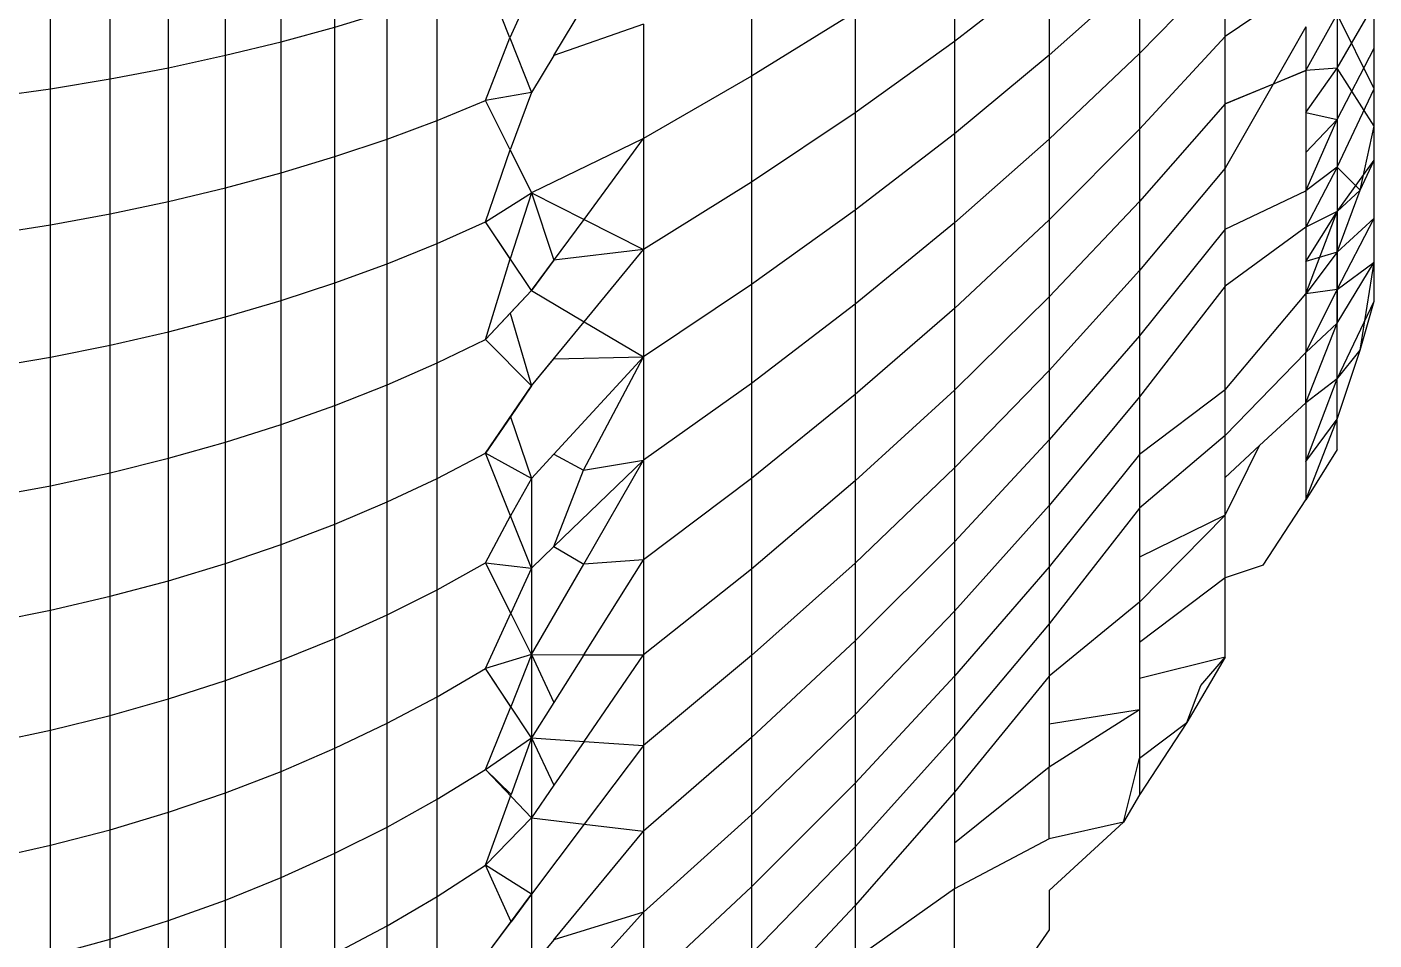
# Model space of a CAD drawing. Header units: inches. Extents: x 17 to 4615, y 5 to 3256.
# Drawn here: x 743.385 to 744.529, y 2415.503 to 2416.279 of the extents above; entities that cross this region are included whole.
import ezdxf

# ---------------------------------------------------------------- set-up
doc = ezdxf.new("R2010")
doc.units = ezdxf.units.IN
doc.header["$MEASUREMENT"] = 0

msp = doc.modelspace()

# ---------------------------------------------------------------- linework, layer by layer
for p, q in [((743.6463, 2416.2787), (743.6463, 2416.3914)), ((743.6005, 2416.2662), (743.6005, 2416.3802)), ((743.5533, 2416.2547), (743.5533, 2416.3699)), ((743.5048, 2416.2441), (743.5048, 2416.3604)), ((743.4045, 2416.2262), (743.4045, 2416.3444)), ((743.4552, 2416.2346), (743.4552, 2416.3519)), ((744.1728, 2416.3475), (744.1728, 2416.2664)), ((743.795, 2416.2696), (743.7742, 2416.3219)), ((744.0003, 2416.3296), (744.0003, 2416.2369)), ((744.2533, 2416.3286), (744.1728, 2416.2664)), ((744.2533, 2416.3286), (744.2533, 2416.2547)), ((744.33, 2416.3229), (744.2533, 2416.2547)), ((744.4027, 2416.3304), (744.33, 2416.2561)), ((744.33, 2416.3229), (744.33, 2416.2561)), ((744.4027, 2416.2705), (744.4027, 2416.3304)), ((743.8134, 2416.3104), (743.795, 2416.2696)), ((744.4713, 2416.3173), (744.4027, 2416.2705)), ((743.7333, 2416.1994), (743.7333, 2416.3066)), ((743.8324, 2416.2546), (743.8578, 2416.2967)), ((744.4981, 2416.2436), (744.5294, 2416.2979)), ((744.5294, 2416.2608), (744.5294, 2416.2979)), ((744.5294, 2416.2263), (744.5294, 2416.2979)), ((743.6463, 2416.2787), (743.6906, 2416.2922)), ((743.6906, 2416.1835), (743.6906, 2416.2922)), ((744.0884, 2416.2914), (744.0003, 2416.2369)), ((744.0884, 2416.2914), (744.0884, 2416.2059)), ((744.4713, 2416.2417), (744.4981, 2416.2895)), ((744.4981, 2416.2895), (744.4981, 2416.2436)), ((744.5294, 2416.2263), (744.4981, 2416.2895)), ((743.6005, 2416.2662), (743.6463, 2416.2787)), ((743.6463, 2416.1686), (743.6463, 2416.2787)), ((743.9086, 2416.281), (743.8324, 2416.2546)), ((743.9086, 2416.281), (743.9086, 2416.184)), ((744.4713, 2416.2788), (744.4435, 2416.2302)), ((744.4713, 2416.2788), (744.4713, 2416.2417)), ((743.5533, 2416.2547), (743.6005, 2416.2662)), ((743.6005, 2416.1548), (743.6005, 2416.2662)), ((743.7742, 2416.2162), (743.795, 2416.2696)), ((743.795, 2416.2696), (743.8134, 2416.2232)), ((744.1728, 2416.2664), (744.0884, 2416.2059)), ((744.1728, 2416.2664), (744.1728, 2416.188)), ((744.4027, 2416.2705), (744.33, 2416.1918)), ((744.4027, 2416.2133), (744.4027, 2416.2705)), ((743.5048, 2416.2441), (743.5533, 2416.2547)), ((743.5533, 2416.1421), (743.5533, 2416.2547)), ((743.8324, 2416.2546), (743.8134, 2416.2232)), ((744.2533, 2416.2547), (744.1728, 2416.188)), ((744.33, 2416.2561), (744.2533, 2416.1834)), ((744.2533, 2416.2547), (744.2533, 2416.1834)), ((744.33, 2416.2561), (744.33, 2416.1918)), ((744.4981, 2416.2002), (744.5294, 2416.2608)), ((744.5294, 2416.2263), (744.5294, 2416.2608)), ((744.5294, 2416.1946), (744.5294, 2416.2608)), ((743.4552, 2416.2346), (743.5048, 2416.2441)), ((743.5048, 2416.1305), (743.5048, 2416.2441)), ((744.4027, 2416.2133), (744.4713, 2416.2417)), ((744.4713, 2416.2417), (744.4435, 2416.2302)), ((744.4713, 2416.2061), (744.4981, 2416.2436)), ((744.4981, 2416.2436), (744.4713, 2416.2417)), ((744.4713, 2416.2417), (744.4713, 2416.2061)), ((744.4713, 2416.2417), (744.4713, 2416.172)), ((744.4981, 2416.2436), (744.4981, 2416.2002)), ((744.5294, 2416.1946), (744.4981, 2416.2436)), ((743.4045, 2416.2262), (743.4552, 2416.2346)), ((743.4552, 2416.12), (743.4552, 2416.2346)), ((744.0003, 2416.2369), (743.9086, 2416.184)), ((744.0003, 2416.2369), (744.0003, 2416.1469)), ((744.4435, 2416.2302), (744.4027, 2416.1588)), ((744.4435, 2416.2302), (744.4027, 2416.2133)), ((743.3529, 2416.2189), (743.4045, 2416.2262)), ((743.4045, 2416.1107), (743.4045, 2416.2262)), ((743.8134, 2416.2232), (743.7742, 2416.2162)), ((743.8134, 2416.2232), (743.7951, 2416.1745)), ((744.4981, 2416.1597), (744.5294, 2416.2263)), ((744.5294, 2416.1946), (744.5294, 2416.2263)), ((744.5294, 2416.1656), (744.5294, 2416.2263)), ((743.7333, 2416.1994), (743.7742, 2416.2162)), ((743.7951, 2416.1745), (743.7742, 2416.2162)), ((744.0884, 2416.2059), (744.0003, 2416.1469)), ((744.0884, 2416.2059), (744.0884, 2416.1231)), ((744.4027, 2416.2133), (744.33, 2416.1304)), ((744.4027, 2416.1588), (744.4027, 2416.2133)), ((744.4713, 2416.2061), (744.4981, 2416.2002)), ((744.4713, 2416.2061), (744.4713, 2416.172)), ((743.6906, 2416.1835), (743.7333, 2416.1994)), ((743.7333, 2416.0949), (743.7333, 2416.1994)), ((744.4713, 2416.1395), (744.4981, 2416.2002)), ((744.4981, 2416.2002), (744.4713, 2416.172)), ((744.4981, 2416.2002), (744.4981, 2416.1597)), ((744.5176, 2416.1401), (744.5294, 2416.1946)), ((744.5294, 2416.1656), (744.5294, 2416.1946)), ((743.6463, 2416.1686), (743.6906, 2416.1835)), ((743.6906, 2416.0776), (743.6906, 2416.1835)), ((743.9086, 2416.184), (743.8134, 2416.1379)), ((743.858, 2416.1153), (743.9086, 2416.184)), ((743.9086, 2416.184), (743.9086, 2416.0897)), ((744.1728, 2416.188), (744.0884, 2416.1231)), ((744.1728, 2416.188), (744.1728, 2416.1124)), ((744.2533, 2416.1834), (744.1728, 2416.1124)), ((744.33, 2416.1918), (744.2533, 2416.1149)), ((744.2533, 2416.1834), (744.2533, 2416.1149)), ((744.33, 2416.1918), (744.33, 2416.1304)), ((743.7742, 2416.1133), (743.7951, 2416.1745)), ((743.7951, 2416.1745), (743.8134, 2416.1379)), ((744.4713, 2416.172), (744.4713, 2416.1395)), ((743.6005, 2416.1548), (743.6463, 2416.1686)), ((743.6463, 2416.0614), (743.6463, 2416.1686)), ((744.4981, 2416.1597), (744.4713, 2416.1086)), ((744.4981, 2416.1597), (744.4713, 2416.1395)), ((744.4981, 2416.122), (744.5294, 2416.1656)), ((744.4981, 2416.1597), (744.4981, 2416.122)), ((744.5176, 2416.1401), (744.4981, 2416.1597)), ((744.5176, 2416.1401), (744.5294, 2416.1656)), ((744.5294, 2416.1163), (744.5294, 2416.1656)), ((743.5533, 2416.1421), (743.6005, 2416.1548)), ((743.6005, 2416.0463), (743.6005, 2416.1548)), ((744.4027, 2416.1588), (744.33, 2416.0719)), ((744.4027, 2416.1071), (744.4027, 2416.1588)), ((743.5048, 2416.1305), (743.5533, 2416.1421)), ((743.5533, 2416.0325), (743.5533, 2416.1421)), ((743.7742, 2416.1133), (743.8134, 2416.1379)), ((743.8134, 2416.1379), (743.7953, 2416.0819)), ((743.8134, 2416.1379), (743.858, 2416.1153)), ((743.8134, 2416.1379), (743.8324, 2416.0806)), ((744.0003, 2416.1469), (743.9086, 2416.0897)), ((744.0003, 2416.1469), (744.0003, 2416.0599)), ((744.4027, 2416.1071), (744.4713, 2416.1395)), ((744.4713, 2416.1395), (744.4713, 2416.1086)), ((744.4713, 2416.1395), (744.4713, 2416.0794)), ((744.4981, 2416.0873), (744.5176, 2416.1401)), ((744.4981, 2416.122), (744.5176, 2416.1401)), ((743.4552, 2416.12), (743.5048, 2416.1305)), ((743.5048, 2416.0198), (743.5048, 2416.1305)), ((744.33, 2416.1304), (744.2533, 2416.0494)), ((744.33, 2416.1304), (744.33, 2416.0719)), ((743.4045, 2416.1107), (743.4552, 2416.12)), ((743.4552, 2416.0084), (743.4552, 2416.12)), ((743.7333, 2416.0949), (743.7742, 2416.1133)), ((743.8134, 2416.0548), (743.7742, 2416.1133)), ((743.7953, 2416.0819), (743.7742, 2416.1133)), ((743.8134, 2416.0548), (743.858, 2416.1153)), ((743.858, 2416.1153), (743.9086, 2416.0897)), ((744.0884, 2416.1231), (744.0003, 2416.0599)), ((744.0884, 2416.1231), (744.0884, 2416.0432)), ((744.2533, 2416.1149), (744.1728, 2416.0397)), ((744.2533, 2416.1149), (744.2533, 2416.0494)), ((744.4713, 2416.0794), (744.4981, 2416.122)), ((744.4981, 2416.122), (744.4713, 2416.1086)), ((744.4713, 2416.0519), (744.4981, 2416.122)), ((744.4981, 2416.122), (744.4981, 2416.0873)), ((744.4981, 2416.0557), (744.4981, 2416.122)), ((744.4981, 2416.0557), (744.5294, 2416.1163)), ((744.4981, 2416.0873), (744.5294, 2416.1163)), ((744.5294, 2416.0789), (744.5294, 2416.1163)), ((744.5294, 2416.0459), (744.5294, 2416.1163)), ((743.3529, 2416.1026), (743.4045, 2416.1107)), ((743.4045, 2415.9983), (743.4045, 2416.1107)), ((744.1728, 2416.1124), (744.0884, 2416.0432)), ((744.1728, 2416.1124), (744.1728, 2416.0397)), ((744.4027, 2416.1071), (744.33, 2416.0165)), ((744.4713, 2416.1086), (744.4027, 2416.0585)), ((744.4027, 2416.0585), (744.4027, 2416.1071)), ((744.4713, 2416.1086), (744.4713, 2416.0794)), ((743.6906, 2416.0776), (743.7333, 2416.0949)), ((743.7333, 2415.9935), (743.7333, 2416.0949)), ((743.7742, 2416.0133), (743.7953, 2416.0819)), ((743.8324, 2416.0806), (743.8134, 2416.0548)), ((743.9086, 2416.0897), (743.8324, 2416.0806)), ((743.8582, 2416.0283), (743.9086, 2416.0897)), ((743.9086, 2416.0897), (743.9086, 2415.9985)), ((744.4981, 2416.0873), (744.4713, 2416.0519)), ((744.4981, 2416.0873), (744.4713, 2416.0794)), ((744.4713, 2416.0794), (744.4713, 2416.0519)), ((744.4981, 2416.0873), (744.4981, 2416.0557)), ((744.4981, 2416.0272), (744.4981, 2416.0873)), ((743.6463, 2416.0614), (743.6906, 2416.0776)), ((743.6906, 2415.9748), (743.6906, 2416.0776)), ((744.33, 2416.0719), (744.2533, 2415.987)), ((744.33, 2416.0719), (744.33, 2416.0165)), ((744.4981, 2416.0272), (744.5294, 2416.0789)), ((744.4981, 2416.0557), (744.5294, 2416.0789)), ((744.5176, 2416.0042), (744.5294, 2416.0789)), ((743.6005, 2416.0463), (743.6463, 2416.0614)), ((743.6463, 2415.9573), (743.6463, 2416.0614)), ((744.0003, 2416.0599), (743.9086, 2415.9985)), ((744.0003, 2416.0599), (744.0003, 2415.9759)), ((744.4027, 2416.0585), (744.33, 2415.9644)), ((744.4027, 2415.9706), (744.4027, 2416.0585)), ((743.5533, 2416.0325), (743.6005, 2416.0463)), ((743.6005, 2415.941), (743.6005, 2416.0463)), ((743.7742, 2416.0133), (743.8134, 2416.0548)), ((743.8134, 2416.0548), (743.7953, 2416.0356)), ((743.8134, 2416.0548), (743.8582, 2416.0283)), ((744.2533, 2416.0494), (744.1728, 2415.9703)), ((744.2533, 2416.0494), (744.2533, 2415.987)), ((744.4027, 2415.9706), (744.4713, 2416.0519)), ((744.4713, 2416.0021), (744.4981, 2416.0557)), ((744.4981, 2416.0557), (744.4713, 2416.0519)), ((744.4713, 2416.0519), (744.4713, 2416.0021)), ((744.4981, 2416.0557), (744.4981, 2416.0272)), ((744.4981, 2415.9797), (744.4981, 2416.0557)), ((744.4981, 2415.9797), (744.5294, 2416.0459)), ((744.5176, 2416.0042), (744.5294, 2416.0459)), ((743.7953, 2416.0356), (743.7742, 2416.0133)), ((743.7953, 2416.0356), (743.8134, 2415.9738)), ((744.0884, 2416.0432), (744.0003, 2415.9759)), ((744.0884, 2416.0432), (744.0884, 2415.9665)), ((744.1728, 2416.0397), (744.0884, 2415.9665)), ((744.1728, 2416.0397), (744.1728, 2415.9703)), ((743.5048, 2416.0198), (743.5533, 2416.0325)), ((743.5533, 2415.926), (743.5533, 2416.0325)), ((743.8134, 2415.9738), (743.8582, 2416.0283)), ((743.8582, 2416.0283), (743.9086, 2415.9985)), ((744.4713, 2415.9595), (744.4981, 2416.0272)), ((744.4981, 2416.0272), (744.4713, 2416.0021)), ((744.4981, 2415.9797), (744.4981, 2416.0272)), ((743.4552, 2416.0084), (743.5048, 2416.0198)), ((743.5048, 2415.9123), (743.5048, 2416.0198)), ((743.7333, 2415.9935), (743.7742, 2416.0133)), ((743.8134, 2415.9738), (743.7742, 2416.0133)), ((744.33, 2416.0165), (744.2533, 2415.9279)), ((744.33, 2416.0165), (744.33, 2415.9644)), ((743.4045, 2415.9983), (743.4552, 2416.0084)), ((743.4552, 2415.9), (743.4552, 2416.0084)), ((744.4713, 2416.0021), (744.4027, 2415.9317)), ((744.4713, 2415.9595), (744.4713, 2416.0021)), ((744.4981, 2415.9455), (744.5176, 2416.0042)), ((744.4981, 2415.9797), (744.5176, 2416.0042)), ((743.3529, 2415.9894), (743.4045, 2415.9983)), ((743.4045, 2415.889), (743.4045, 2415.9983)), ((743.6906, 2415.9748), (743.7333, 2415.9935)), ((743.7333, 2415.8953), (743.7333, 2415.9935)), ((743.8134, 2415.9738), (743.8324, 2415.9969)), ((743.9086, 2415.9985), (743.8324, 2415.9158)), ((743.8324, 2415.9969), (743.9086, 2415.9985)), ((743.8576, 2415.9023), (743.9086, 2415.9985)), ((743.9086, 2415.9985), (743.9086, 2415.9106)), ((744.0003, 2415.9759), (743.9086, 2415.9106)), ((744.0003, 2415.9759), (744.0003, 2415.8953)), ((744.2533, 2415.987), (744.1728, 2415.9041)), ((744.2533, 2415.987), (744.2533, 2415.9279)), ((744.4713, 2415.9096), (744.4981, 2415.9797)), ((744.4981, 2415.9797), (744.4713, 2415.9595)), ((744.4981, 2415.9455), (744.4981, 2415.9797)), ((744.4981, 2415.9197), (744.4981, 2415.9797)), ((743.6463, 2415.9573), (743.6906, 2415.9748)), ((743.6906, 2415.8753), (743.6906, 2415.9748)), ((743.7742, 2415.9166), (743.8134, 2415.9738)), ((743.8134, 2415.9738), (743.7955, 2415.9476)), ((744.0884, 2415.9665), (744.0003, 2415.8953)), ((744.1728, 2415.9703), (744.0884, 2415.8932)), ((744.0884, 2415.9665), (744.0884, 2415.8932)), ((744.1728, 2415.9703), (744.1728, 2415.9041)), ((744.4027, 2415.9706), (744.33, 2415.9155)), ((744.4027, 2415.9317), (744.4027, 2415.9706)), ((743.6005, 2415.941), (743.6463, 2415.9573)), ((743.6463, 2415.8565), (743.6463, 2415.9573)), ((744.33, 2415.9644), (744.2533, 2415.8723)), ((744.33, 2415.9644), (744.33, 2415.9155)), ((744.4713, 2415.9595), (744.4321, 2415.9233)), ((744.4713, 2415.9595), (744.4713, 2415.9096)), ((743.7955, 2415.9476), (743.7742, 2415.9166)), ((743.7955, 2415.9476), (743.8134, 2415.8952)), ((744.4713, 2415.9096), (744.4981, 2415.9455)), ((744.4713, 2415.877), (744.4981, 2415.9455)), ((743.5533, 2415.926), (743.6005, 2415.941)), ((743.6005, 2415.8391), (743.6005, 2415.941)), ((744.4027, 2415.9317), (744.33, 2415.8701)), ((744.4027, 2415.8961), (744.4027, 2415.9317)), ((743.5048, 2415.9123), (743.5533, 2415.926)), ((743.5533, 2415.823), (743.5533, 2415.926)), ((744.2533, 2415.9279), (744.1728, 2415.8415)), ((744.2533, 2415.9279), (744.2533, 2415.8723)), ((744.4027, 2415.8641), (744.4321, 2415.9233)), ((744.4027, 2415.8961), (744.4321, 2415.9233)), ((744.4981, 2415.9197), (744.4713, 2415.877)), ((743.4552, 2415.9), (743.5048, 2415.9123)), ((743.5048, 2415.8083), (743.5048, 2415.9123)), ((743.7333, 2415.8953), (743.7742, 2415.9166)), ((743.8134, 2415.8952), (743.7742, 2415.9166)), ((743.7956, 2415.8634), (743.7742, 2415.9166)), ((743.8324, 2415.9158), (743.8134, 2415.8952)), ((743.8324, 2415.9158), (743.8576, 2415.9023)), ((743.8324, 2415.8373), (743.9086, 2415.9106)), ((743.8576, 2415.9023), (743.9086, 2415.9106)), ((743.8577, 2415.8223), (743.9086, 2415.9106)), ((743.9086, 2415.9106), (743.9086, 2415.8261)), ((744.33, 2415.9155), (744.2533, 2415.8202)), ((744.33, 2415.9155), (744.33, 2415.8701)), ((744.4713, 2415.9096), (744.4713, 2415.877)), ((743.4045, 2415.889), (743.4552, 2415.9)), ((743.4552, 2415.7951), (743.4552, 2415.9)), ((743.8324, 2415.8373), (743.8576, 2415.9023)), ((744.1728, 2415.9041), (744.0884, 2415.8233)), ((744.1728, 2415.9041), (744.1728, 2415.8415)), ((744.4027, 2415.8641), (744.4027, 2415.8961)), ((743.3529, 2415.8795), (743.4045, 2415.889)), ((743.4045, 2415.7834), (743.4045, 2415.889)), ((743.6906, 2415.8753), (743.7333, 2415.8953)), ((743.7333, 2415.8007), (743.7333, 2415.8953)), ((743.8134, 2415.8952), (743.7956, 2415.8634)), ((743.8134, 2415.8952), (743.8134, 2415.8191)), ((744.0003, 2415.8953), (743.9086, 2415.8261)), ((744.0003, 2415.8953), (744.0003, 2415.8182)), ((744.0884, 2415.8932), (744.0003, 2415.8182)), ((744.0884, 2415.8932), (744.0884, 2415.8233)), ((743.6463, 2415.8565), (743.6906, 2415.8753)), ((743.6906, 2415.7793), (743.6906, 2415.8753)), ((744.435, 2415.8216), (744.4713, 2415.877)), ((743.7742, 2415.8234), (743.7956, 2415.8634)), ((743.8134, 2415.8191), (743.7956, 2415.8634)), ((744.2533, 2415.8723), (744.1728, 2415.7824)), ((744.2533, 2415.8723), (744.2533, 2415.8202)), ((744.33, 2415.8701), (744.2533, 2415.7718)), ((744.33, 2415.8701), (744.33, 2415.8283)), ((744.4027, 2415.8641), (744.33, 2415.7902)), ((744.4027, 2415.8641), (744.33, 2415.8283)), ((744.4027, 2415.8108), (744.4027, 2415.8641)), ((743.6005, 2415.8391), (743.6463, 2415.8565)), ((743.6463, 2415.7593), (743.6463, 2415.8565)), ((743.5533, 2415.823), (743.6005, 2415.8391)), ((743.6005, 2415.7408), (743.6005, 2415.8391)), ((744.1728, 2415.8415), (744.0884, 2415.7572)), ((744.1728, 2415.8415), (744.1728, 2415.7824)), ((743.8134, 2415.8191), (743.8324, 2415.8373)), ((743.8324, 2415.8373), (743.8577, 2415.8223)), ((744.33, 2415.8283), (744.33, 2415.7902)), ((743.5048, 2415.8083), (743.5533, 2415.823)), ((743.5533, 2415.7236), (743.5533, 2415.823)), ((743.7333, 2415.8007), (743.7742, 2415.8234)), ((743.7742, 2415.8234), (743.8134, 2415.8191)), ((743.7957, 2415.7807), (743.7742, 2415.8234)), ((743.8134, 2415.8191), (743.7957, 2415.7807)), ((743.8134, 2415.7456), (743.8577, 2415.8223)), ((743.8134, 2415.8191), (743.8134, 2415.7456)), ((743.9086, 2415.8261), (743.8577, 2415.8223)), ((743.8578, 2415.7455), (743.9086, 2415.8261)), ((743.9086, 2415.8261), (743.9086, 2415.7453)), ((744.0003, 2415.8182), (743.9086, 2415.7453)), ((744.0884, 2415.8233), (744.0003, 2415.7447)), ((744.0003, 2415.8182), (744.0003, 2415.7447)), ((744.0884, 2415.8233), (744.0884, 2415.7572)), ((744.2533, 2415.8202), (744.1728, 2415.7272)), ((744.2533, 2415.8202), (744.2533, 2415.7718)), ((744.435, 2415.8216), (744.4027, 2415.8108)), ((743.4552, 2415.7951), (743.5048, 2415.8083)), ((743.5048, 2415.708), (743.5048, 2415.8083)), ((744.4027, 2415.8108), (744.33, 2415.7558)), ((744.4027, 2415.7434), (744.4027, 2415.8108)), ((743.4045, 2415.7834), (743.4552, 2415.7951)), ((743.4552, 2415.6939), (743.4552, 2415.7951)), ((743.6906, 2415.7793), (743.7333, 2415.8007)), ((743.7333, 2415.7098), (743.7333, 2415.8007)), ((743.3529, 2415.7731), (743.4045, 2415.7834)), ((743.4045, 2415.6814), (743.4045, 2415.7834)), ((744.1728, 2415.7824), (744.0884, 2415.6948)), ((744.1728, 2415.7824), (744.1728, 2415.7272)), ((744.33, 2415.7902), (744.2533, 2415.7273)), ((744.33, 2415.7902), (744.33, 2415.7558)), ((743.6463, 2415.7593), (743.6906, 2415.7793)), ((743.6906, 2415.6872), (743.6906, 2415.7793)), ((743.7742, 2415.7338), (743.7957, 2415.7807)), ((743.8134, 2415.7456), (743.7957, 2415.7807)), ((744.2533, 2415.7718), (744.1728, 2415.6759)), ((744.2533, 2415.7718), (744.2533, 2415.7273)), ((743.6005, 2415.7408), (743.6463, 2415.7593)), ((743.6463, 2415.666), (743.6463, 2415.7593)), ((744.0884, 2415.7572), (744.0003, 2415.6752)), ((744.0884, 2415.7572), (744.0884, 2415.6948)), ((744.33, 2415.7558), (744.33, 2415.7253)), ((743.5533, 2415.7236), (743.6005, 2415.7408)), ((743.6005, 2415.6464), (743.6005, 2415.7408)), ((743.8134, 2415.7456), (743.7742, 2415.7338)), ((743.8134, 2415.7456), (743.7958, 2415.7013)), ((743.8134, 2415.7456), (743.8134, 2415.6748)), ((743.8134, 2415.7456), (743.8578, 2415.7455)), ((743.8134, 2415.7456), (743.8324, 2415.705)), ((743.8578, 2415.7455), (743.8324, 2415.705)), ((743.8578, 2415.7455), (743.9086, 2415.7453)), ((743.858, 2415.6718), (743.9086, 2415.7453)), ((743.9086, 2415.7453), (743.9086, 2415.6684)), ((744.0003, 2415.7447), (743.9086, 2415.6684)), ((744.0003, 2415.7447), (744.0003, 2415.6752)), ((744.4027, 2415.7434), (744.33, 2415.7253)), ((744.4027, 2415.7434), (744.3702, 2415.6879)), ((744.3822, 2415.7192), (744.4027, 2415.7434)), ((743.7333, 2415.7098), (743.7742, 2415.7338)), ((743.8134, 2415.6748), (743.7742, 2415.7338)), ((743.7958, 2415.7013), (743.7742, 2415.7338)), ((744.1728, 2415.7272), (744.0884, 2415.6365)), ((744.2533, 2415.7273), (744.1728, 2415.6286)), ((744.1728, 2415.7272), (744.1728, 2415.6759)), ((744.2533, 2415.7273), (744.2533, 2415.6866)), ((744.33, 2415.7253), (744.33, 2415.6987)), ((743.5048, 2415.708), (743.5533, 2415.7236)), ((743.5533, 2415.6282), (743.5533, 2415.7236)), ((744.3702, 2415.6879), (744.3822, 2415.7192)), ((743.4552, 2415.6939), (743.5048, 2415.708)), ((743.5048, 2415.6117), (743.5048, 2415.708)), ((743.6906, 2415.6872), (743.7333, 2415.7098)), ((743.7333, 2415.6229), (743.7333, 2415.7098)), ((743.7742, 2415.6481), (743.7958, 2415.7013)), ((743.8324, 2415.705), (743.8134, 2415.6748)), ((743.4045, 2415.6814), (743.4552, 2415.6939)), ((743.4552, 2415.5968), (743.4552, 2415.6939)), ((744.0884, 2415.6948), (744.0003, 2415.6096)), ((744.0884, 2415.6948), (744.0884, 2415.6365)), ((744.33, 2415.6987), (744.2533, 2415.65)), ((744.33, 2415.6987), (744.2533, 2415.6866)), ((744.33, 2415.6987), (744.33, 2415.6575)), ((743.3529, 2415.6705), (743.4045, 2415.6814)), ((743.4045, 2415.5836), (743.4045, 2415.6814)), ((743.6463, 2415.666), (743.6906, 2415.6872)), ((743.6906, 2415.5991), (743.6906, 2415.6872)), ((744.2533, 2415.6866), (744.2533, 2415.65)), ((744.3702, 2415.6879), (744.33, 2415.6264)), ((744.33, 2415.6575), (744.3702, 2415.6879)), ((743.7742, 2415.6481), (743.8134, 2415.6748)), ((743.8134, 2415.6748), (743.796, 2415.6266)), ((743.8134, 2415.6748), (743.8134, 2415.6069)), ((743.8134, 2415.6748), (743.858, 2415.6718)), ((743.8134, 2415.6748), (743.8324, 2415.6346)), ((743.858, 2415.6718), (743.8324, 2415.6346)), ((743.858, 2415.6718), (743.9086, 2415.6684)), ((743.9086, 2415.6684), (743.8582, 2415.6016)), ((744.0003, 2415.6752), (743.9086, 2415.5956)), ((743.9086, 2415.6684), (743.9086, 2415.5956)), ((744.0003, 2415.6752), (744.0003, 2415.6096)), ((744.1728, 2415.6759), (744.0884, 2415.5823)), ((744.1728, 2415.6759), (744.1728, 2415.6286)), ((743.6005, 2415.6464), (743.6463, 2415.666)), ((743.6463, 2415.5768), (743.6463, 2415.666)), ((744.3164, 2415.6033), (744.33, 2415.6575)), ((744.33, 2415.6575), (744.33, 2415.6264)), ((743.5533, 2415.6282), (743.6005, 2415.6464)), ((743.6005, 2415.5561), (743.6005, 2415.6464)), ((743.7333, 2415.6229), (743.7742, 2415.6481)), ((743.8134, 2415.6069), (743.7742, 2415.6481)), ((743.796, 2415.6266), (743.7742, 2415.6481)), ((744.2533, 2415.65), (744.1728, 2415.5855)), ((744.2533, 2415.589), (744.2533, 2415.65)), ((743.8324, 2415.6346), (743.8134, 2415.6069)), ((744.0884, 2415.6365), (744.0003, 2415.5483)), ((744.0884, 2415.6365), (744.0884, 2415.5823)), ((743.5048, 2415.6117), (743.5533, 2415.6282)), ((743.5533, 2415.537), (743.5533, 2415.6282)), ((743.6906, 2415.5991), (743.7333, 2415.6229)), ((743.7333, 2415.5401), (743.7333, 2415.6229)), ((743.7742, 2415.5666), (743.796, 2415.6266)), ((744.1728, 2415.6286), (744.0884, 2415.5324)), ((744.1728, 2415.6286), (744.1728, 2415.5855)), ((744.33, 2415.6264), (744.3164, 2415.6033)), ((743.4552, 2415.5968), (743.5048, 2415.6117)), ((743.5048, 2415.5196), (743.5048, 2415.6117)), ((744.0003, 2415.6096), (743.9086, 2415.5269)), ((744.0003, 2415.6096), (744.0003, 2415.5483)), ((743.6463, 2415.5768), (743.6906, 2415.5991)), ((743.6906, 2415.5151), (743.6906, 2415.5991)), ((743.7742, 2415.5666), (743.8134, 2415.6069)), ((743.8134, 2415.6069), (743.8134, 2415.542)), ((743.8134, 2415.6069), (743.8582, 2415.6016)), ((743.8582, 2415.6016), (743.8134, 2415.542)), ((743.8582, 2415.6016), (743.9086, 2415.5956)), ((744.2533, 2415.5451), (744.3164, 2415.6033)), ((744.3164, 2415.6033), (744.2533, 2415.589)), ((743.4045, 2415.5836), (743.4552, 2415.5968)), ((743.4552, 2415.5039), (743.4552, 2415.5968)), ((743.8324, 2415.5032), (743.9086, 2415.5956)), ((743.9086, 2415.5956), (743.9086, 2415.5269)), ((744.2533, 2415.589), (744.1728, 2415.5466)), ((743.3529, 2415.572), (743.4045, 2415.5836)), ((743.4045, 2415.4899), (743.4045, 2415.5836)), ((743.6005, 2415.5561), (743.6463, 2415.5768)), ((743.6463, 2415.4918), (743.6463, 2415.5768)), ((744.0884, 2415.5823), (744.0003, 2415.4914)), ((744.0884, 2415.5823), (744.0884, 2415.5324)), ((744.1728, 2415.5855), (744.1728, 2415.5466)), ((743.7333, 2415.5401), (743.7742, 2415.5666)), ((743.8134, 2415.542), (743.7742, 2415.5666)), ((743.7961, 2415.5187), (743.7742, 2415.5666)), ((743.5533, 2415.537), (743.6005, 2415.5561)), ((743.6005, 2415.4701), (743.6005, 2415.5561)), ((743.7742, 2415.4893), (743.8134, 2415.542)), ((743.8134, 2415.542), (743.7961, 2415.5187)), ((743.8134, 2415.542), (743.8134, 2415.4802)), ((744.0003, 2415.5483), (743.9086, 2415.4627)), ((744.0003, 2415.5483), (744.0003, 2415.4914)), ((744.1728, 2415.5466), (744.0884, 2415.4869)), ((744.1728, 2415.482), (744.1728, 2415.5466)), ((744.2533, 2415.5451), (744.2533, 2415.5119)), ((743.5048, 2415.5196), (743.5533, 2415.537)), ((743.5533, 2415.4501), (743.5533, 2415.537)), ((743.6906, 2415.5151), (743.7333, 2415.5401)), ((743.7333, 2415.4617), (743.7333, 2415.5401)), ((744.0884, 2415.5324), (744.0003, 2415.4389)), ((744.0884, 2415.5324), (744.0884, 2415.4869)), ((743.4552, 2415.5039), (743.5048, 2415.5196)), ((743.5048, 2415.4318), (743.5048, 2415.5196)), ((743.7742, 2415.4893), (743.7961, 2415.5187)), ((743.9086, 2415.5269), (743.8324, 2415.4426)), ((743.9086, 2415.5269), (743.8324, 2415.5032)), ((743.9086, 2415.5269), (743.9086, 2415.4627)), ((743.6463, 2415.4918), (743.6906, 2415.5151)), ((743.6906, 2415.4356), (743.6906, 2415.5151)), ((744.2533, 2415.5119), (744.2025, 2415.4382)), ((743.4045, 2415.4899), (743.4552, 2415.5039)), ((743.4552, 2415.4154), (743.4552, 2415.5039)), ((743.8324, 2415.5032), (743.8134, 2415.4802))]:
    msp.add_line(p, q)

doc.saveas('drawing.dxf')
